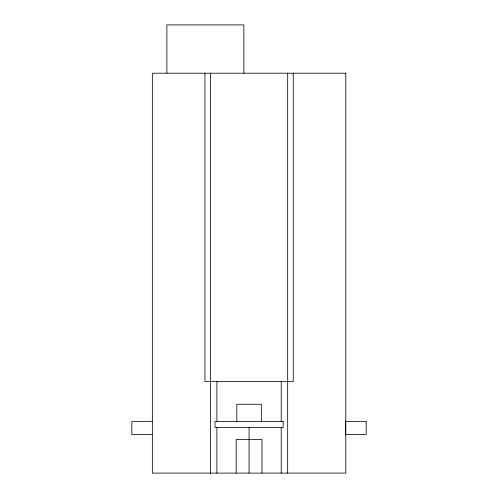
<?xml version="1.0" encoding="UTF-8"?>
<svg xmlns="http://www.w3.org/2000/svg" width="498" height="498" viewBox="0 0 498 498"><rect width="100%" height="100%" fill="white"/><g stroke="black" fill="none" stroke-linecap="round" stroke-linejoin="round"><path stroke-width="0.75" d="M152.351 421.644L131.814 421.644L131.814 434.555L152.351 434.555M293.254 73.194L293.254 381.418L204.927 381.418L204.927 73.194M287.676 73.194L287.676 473.1M281.227 381.418L281.227 421.451M281.227 427.452L281.227 473.1M261.985 473.1L261.985 439.398L236.158 439.398L236.158 473.1M261.338 421.451L261.338 404.245L236.805 404.245L236.805 421.451M249.068 427.452L249.068 473.1M243.852 73.194L243.852 24.9L166.892 24.9L166.892 73.194M216.91 381.418L216.91 421.451M216.91 427.452L216.91 473.1M210.455 73.194L210.455 473.1M345.78 73.194L152.351 73.194L152.351 473.1L345.78 473.1L345.78 73.194M283.163 421.451L214.974 421.451L214.974 427.452L283.163 427.452L283.163 421.451M366.186 421.644L345.649 421.644L345.649 434.555L366.186 434.555L366.186 421.644"/></g></svg>
